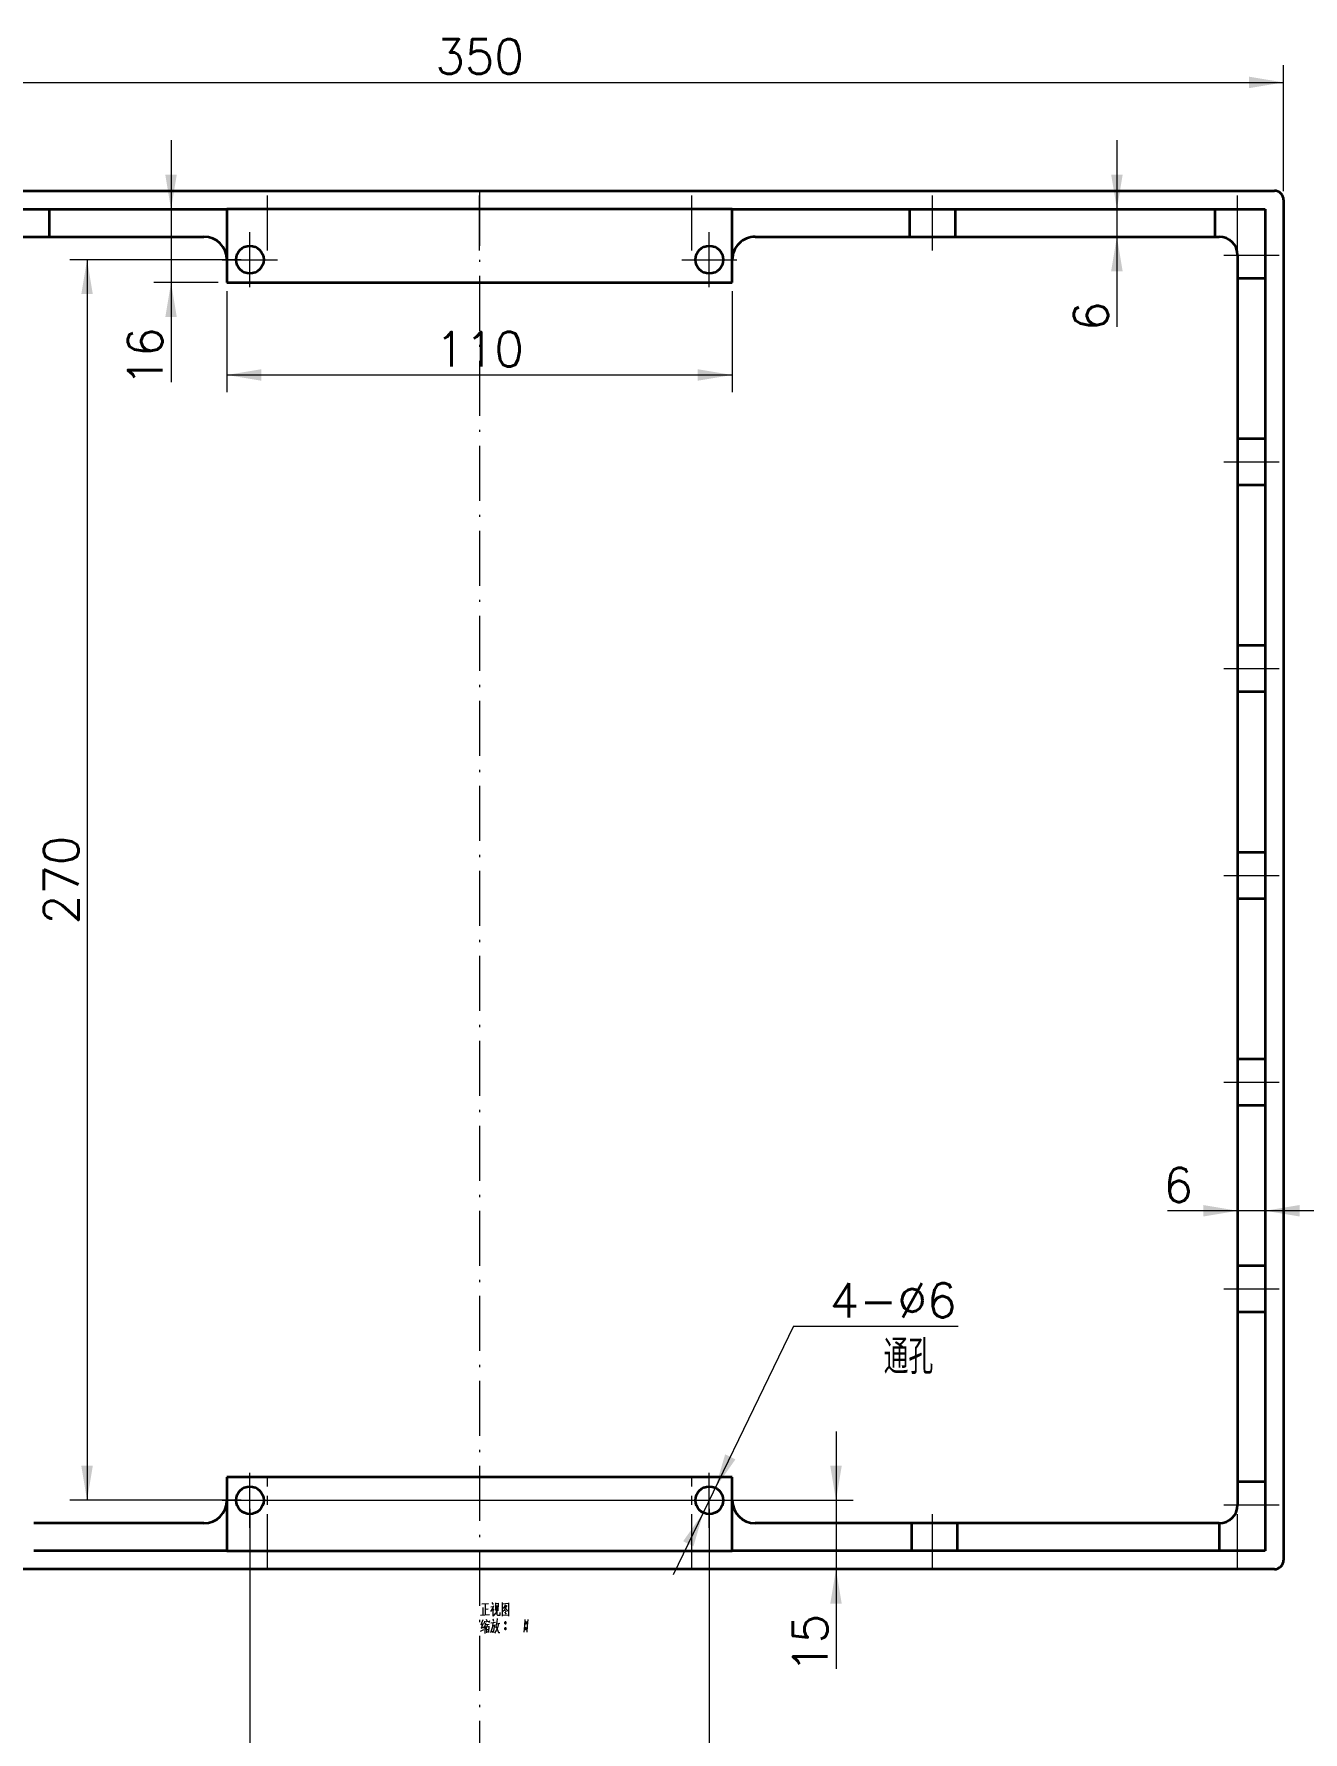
# Model space of a CAD drawing. Header units: millimetres. Extents: x -631 to 3210, y -446 to 2288.
# Drawn here: x 2220.5 to 2496.8, y 1721.1 to 2090.7 of the extents above; entities that cross this region are included whole.
import ezdxf

# ---------------------------------------------------------------- set-up
doc = ezdxf.new("R2010")
doc.units = ezdxf.units.MM
doc.linetypes.add('DASHDOT', pattern=[18.5, 12, -3, 0.5, -3])
doc.linetypes.add('点画线', pattern=[18, 12, -2, 2, -2])
doc.layers.get('0').update_dxf_attribs({"lineweight": 18})
doc.layers.add('中心线层', color=1, linetype='点画线', lineweight=18)
doc.layers.add('尺寸线层', color=3, linetype='Continuous', lineweight=18)
doc.styles.get("Standard").update_dxf_attribs({"font": 'txt.shx', "bigfont": 'gbcbig.shx'})
doc.dimstyles.get("Standard").update_dxf_attribs({"dimscale": 3, "dimtxt": 0.18, "dimasz": 0.18, "dimexe": 0.18, "dimexo": 0.0625, "dimgap": 0.09, "dimtad": 0, "dimtih": 1, "dimtoh": 1, "dimdec": 4, "dimzin": 0, "dimdsep": 46, "dimtxsty": 'Standard', "dimcen": 0.09, "dimdle": 0.36, "dimadec": 0, "dimazin": 0, "dimtfac": 1, "dimtdec": 4, "dimtofl": 0, "dimtmove": 0, "dimatfit": 3, "dimfxl": 0, "dimtolj": 1, "dimtzin": 0, "dimarcsym": 0})

# ---------------------------------------------------------------- blocks, each defined once
blk = doc.blocks.new('*X9')
at = {"layer": '尺寸线层', "linetype": 'Continuous'}
for points in [[(2142.54, 2080.12), (2150.04, 2081.37), (2150.04, 2078.87)], [(2492.54, 2080.12), (2485.04, 2081.37), (2485.04, 2078.87)]]:
    blk.add_hatch(color=0, dxfattribs=at).paths.add_polyline_path(points, flags=0)
at = {"layer": '尺寸线层', "color": 0, "linetype": 'Continuous'}
for p, q in [((2142.54, 2056.42), (2142.54, 2083.87)), ((2492.54, 2056.42), (2492.54, 2083.87)), ((2142.54, 2080.12), (2492.54, 2080.12))]:
    blk.add_line(p, q, dxfattribs=at)
at = {"layer": '尺寸线层', "color": 0, "insert": (2317.54, 2085.75), "char_height": 7.5, "width": 38.5714, "attachment_point": 5}
blk.add_mtext('350', dxfattribs=at)
blk = doc.blocks.new('*X138')
at = {"layer": '尺寸线层', "linetype": 'Continuous'}
for points in [[(2250.38, 2052.54), (2251.63, 2060.04), (2249.13, 2060.04)], [(2250.38, 2036.54), (2251.63, 2029.04), (2249.13, 2029.04)]]:
    blk.add_hatch(color=0, dxfattribs=at).paths.add_polyline_path(points, flags=0)
at = {"layer": '尺寸线层', "color": 0, "linetype": 'Continuous'}
for p, q in [((2250.38, 2067.54), (2250.38, 2014.87)), ((2260.67, 2052.54), (2246.63, 2052.54)), ((2260.67, 2036.54), (2246.63, 2036.54))]:
    blk.add_line(p, q, dxfattribs=at)
at = {"layer": '尺寸线层', "color": 0, "insert": (2244.75, 2020.41), "char_height": 7.5, "width": 22.1429, "attachment_point": 5, "rotation": 90}
blk.add_mtext('16', dxfattribs=at)
blk = doc.blocks.new('*X139')
at = {"layer": '尺寸线层', "linetype": 'Continuous'}
for points in [[(2262.54, 2016.45), (2270.04, 2017.7), (2270.04, 2015.2)], [(2372.54, 2016.45), (2365.04, 2017.7), (2365.04, 2015.2)]]:
    blk.add_hatch(color=0, dxfattribs=at).paths.add_polyline_path(points, flags=0)
at = {"layer": '尺寸线层', "color": 0, "linetype": 'Continuous'}
for p, q in [((2262.54, 2034.67), (2262.54, 2012.7)), ((2372.54, 2034.67), (2372.54, 2012.7)), ((2262.54, 2016.45), (2372.54, 2016.45))]:
    blk.add_line(p, q, dxfattribs=at)
at = {"layer": '尺寸线层', "color": 0, "insert": (2317.54, 2022.08), "char_height": 7.5, "width": 36.4286, "attachment_point": 5}
blk.add_mtext('110', dxfattribs=at)
blk = doc.blocks.new('*X175')
at = {"layer": '尺寸线层', "linetype": 'Continuous'}
for points in [[(2267.54, 1683.18), (2275.04, 1681.93), (2275.04, 1684.43)], [(2367.54, 1683.18), (2360.04, 1681.93), (2360.04, 1684.43)]]:
    blk.add_hatch(color=0, dxfattribs=at).paths.add_polyline_path(points, flags=0)
at = {"layer": '尺寸线层', "color": 0, "linetype": 'Continuous'}
for p, q in [((2267.54, 1769.67), (2267.54, 1679.43)), ((2367.54, 1769.67), (2367.54, 1679.43)), ((2367.54, 1683.18), (2267.54, 1683.18))]:
    blk.add_line(p, q, dxfattribs=at)
at = {"layer": '尺寸线层', "color": 0, "insert": (2317.54, 1688.81), "char_height": 7.5, "width": 36.4286, "attachment_point": 5}
blk.add_mtext('100', dxfattribs=at)
blk = doc.blocks.new('*X176')
at = {"layer": '尺寸线层', "linetype": 'Continuous'}
for points in [[(2395.12, 1771.54), (2396.37, 1779.04), (2393.87, 1779.04)], [(2395.12, 1756.54), (2396.37, 1749.04), (2393.87, 1749.04)]]:
    blk.add_hatch(color=0, dxfattribs=at).paths.add_polyline_path(points, flags=0)
at = {"layer": '尺寸线层', "color": 0, "linetype": 'Continuous'}
for p, q in [((2395.12, 1786.54), (2395.12, 1734.87)), ((2269.42, 1771.54), (2398.87, 1771.54)), ((2269.42, 1756.54), (2398.87, 1756.54))]:
    blk.add_line(p, q, dxfattribs=at)
at = {"layer": '尺寸线层', "color": 0, "insert": (2389.5, 1740.41), "char_height": 7.5, "width": 22.1429, "attachment_point": 5, "rotation": 90}
blk.add_mtext('15', dxfattribs=at)
blk = doc.blocks.new('*X177')
at = {"layer": '尺寸线层', "linetype": 'Continuous'}
for points in [[(2368.85, 1774.24), (2373.24, 1780.45), (2370.99, 1781.54)], [(2366.24, 1768.84), (2364.1, 1761.54), (2361.85, 1762.63)]]:
    blk.add_hatch(color=0, dxfattribs=at).paths.add_polyline_path(points, flags=0)
at = {"layer": '尺寸线层', "color": 0, "linetype": 'Continuous'}
for q in [(2359.71, 1755.34), (2421.74, 1809.43)]:
    blk.add_line((2385.86, 1809.43), q, dxfattribs=at)
at = {"layer": '尺寸线层', "color": 0, "char_height": 7.5, "attachment_point": 5}
for s, insert, width in [('4-%%C6', (2407.55, 1815.05), 56.4286), (' 通孔', (2407.55, 1802.76), 56.75)]:
    blk.add_mtext(s, dxfattribs=dict(at, insert=insert, width=width))
blk = doc.blocks.new('*X178')
at = {"layer": '尺寸线层', "linetype": 'Continuous'}
for points in [[(2232.1, 2041.54), (2233.35, 2034.04), (2230.85, 2034.04)], [(2232.1, 1771.54), (2233.35, 1779.04), (2230.85, 1779.04)]]:
    blk.add_hatch(color=0, dxfattribs=at).paths.add_polyline_path(points, flags=0)
at = {"layer": '尺寸线层', "color": 0, "linetype": 'Continuous'}
for p, q in [((2265.67, 2041.54), (2228.35, 2041.54)), ((2232.1, 2041.54), (2232.1, 1771.54)), ((2265.67, 1771.54), (2228.35, 1771.54))]:
    blk.add_line(p, q, dxfattribs=at)
at = {"layer": '尺寸线层', "color": 0, "insert": (2226.48, 1906.54), "char_height": 7.5, "width": 38.5714, "attachment_point": 5, "rotation": 90}
blk.add_mtext('270', dxfattribs=at)
blk = doc.blocks.new('*X188')
at = {"layer": '尺寸线层', "linetype": 'Continuous'}
for points in [[(2482.54, 1834.55), (2475.04, 1833.3), (2475.04, 1835.8)], [(2488.54, 1834.55), (2496.04, 1833.3), (2496.04, 1835.8)]]:
    blk.add_hatch(color=0, dxfattribs=at).paths.add_polyline_path(points, flags=0)
at = {"layer": '尺寸线层', "color": 0, "linetype": 'Continuous'}
for p, q in [((2482.54, 1835.02), (2482.54, 1838.3)), ((2488.54, 1835.95), (2488.54, 1838.3)), ((2503.54, 1834.55), (2467.3, 1834.55))]:
    blk.add_line(p, q, dxfattribs=at)
at = {"layer": '尺寸线层', "color": 0, "insert": (2469.62, 1840.17), "char_height": 7.5, "width": 15, "attachment_point": 5}
blk.add_mtext('6', dxfattribs=at)
blk = doc.blocks.new('*X189')
at = {"layer": '尺寸线层', "linetype": 'Continuous'}
for points in [[(2456.26, 2052.54), (2457.51, 2060.04), (2455.01, 2060.04)], [(2456.26, 2046.54), (2457.51, 2039.04), (2455.01, 2039.04)]]:
    blk.add_hatch(color=0, dxfattribs=at).paths.add_polyline_path(points, flags=0)
at = {"layer": '尺寸线层', "color": 0, "linetype": 'Continuous'}
for p, q in [((2456.26, 2067.54), (2456.26, 2026.93)), ((2455.79, 2052.54), (2452.51, 2052.54)), ((2457.9, 2046.54), (2460.01, 2046.54))]:
    blk.add_line(p, q, dxfattribs=at)
at = {"layer": '尺寸线层', "color": 0, "insert": (2450.63, 2029.25), "char_height": 7.5, "width": 15, "attachment_point": 5, "rotation": 90}
blk.add_mtext('6', dxfattribs=at)

msp = doc.modelspace()

# ---------------------------------------------------------------- linework, layer by layer
at = {"color": 7, "lineweight": 35}
for p, q in [((2144.544, 2056.541), (2490.544, 2056.541)), ((2223.944, 2052.541), (2262.544, 2052.541)), ((2372.544, 2052.541), (2262.544, 2052.541)), ((2372.544, 2052.541), (2411.144, 2052.541)), ((2421.144, 2052.541), (2477.544, 2052.541)), ((2492.544, 2054.541), (2492.544, 1758.541)), ((2223.944, 2046.541), (2257.544, 2046.541)), ((2377.544, 2046.541), (2411.144, 2046.541)), ((2421.144, 2046.541), (2477.544, 2046.541)), ((2262.544, 2036.541), (2372.544, 2036.541)), ((2482.544, 2037.541), (2482.544, 2002.541)), ((2488.544, 2037.541), (2488.544, 2002.541)), ((2482.544, 1992.541), (2482.544, 1957.541)), ((2488.544, 1992.541), (2488.544, 1957.541)), ((2482.544, 1947.541), (2482.544, 1912.541)), ((2488.544, 1947.541), (2488.544, 1912.541)), ((2482.544, 1902.541), (2482.544, 1867.541)), ((2488.544, 1902.541), (2488.544, 1867.541)), ((2482.544, 1857.541), (2482.544, 1822.541)), ((2488.544, 1857.541), (2488.544, 1822.541)), ((2482.544, 1812.541), (2482.544, 1775.541)), ((2488.544, 1812.541), (2488.544, 1775.541)), ((2372.544, 1776.541), (2262.544, 1776.541)), ((2257.544, 1766.541), (2220.544, 1766.541)), ((2411.544, 1766.541), (2377.544, 1766.541)), ((2478.544, 1766.541), (2421.544, 1766.541)), ((2262.544, 1760.541), (2220.544, 1760.541)), ((2262.544, 1760.541), (2372.544, 1760.541)), ((2411.544, 1760.541), (2372.544, 1760.541)), ((2478.544, 1760.541), (2421.544, 1760.541)), ((2490.544, 1756.541), (2144.544, 1756.541))]:
    msp.add_line(p, q, dxfattribs=at)
at = {"color": 7, "linetype": 'DASHDOT', "lineweight": 13}
msp.add_line((2317.544, 2056.541), (2317.544, 1697.641), dxfattribs=at)
at = {"color": 7, "lineweight": 35, "ltscale": 0.25}
for p, q in [((2213.944, 2052.541), (2223.944, 2052.541)), ((2411.144, 2052.541), (2421.144, 2052.541)), ((2213.944, 2046.541), (2223.944, 2046.541)), ((2411.144, 2046.541), (2421.144, 2046.541)), ((2482.544, 2002.541), (2482.544, 1992.541)), ((2488.544, 2002.541), (2488.544, 1992.541)), ((2482.544, 1957.541), (2482.544, 1947.541)), ((2488.544, 1957.541), (2488.544, 1947.541)), ((2482.544, 1912.541), (2482.544, 1902.541)), ((2488.544, 1912.541), (2488.544, 1902.541)), ((2482.544, 1867.541), (2482.544, 1857.541)), ((2488.544, 1867.541), (2488.544, 1857.541)), ((2482.544, 1822.541), (2482.544, 1812.541)), ((2488.544, 1822.541), (2488.544, 1812.541)), ((2421.544, 1766.541), (2411.544, 1766.541)), ((2421.544, 1760.541), (2411.544, 1760.541)), ((2488.544, 1760.541), (2478.544, 1760.541))]:
    msp.add_line(p, q, dxfattribs=at)
at = {"color": 7, "lineweight": 35, "ltscale": 0.15}
for p, q in [((2223.944, 2046.541), (2223.944, 2052.541)), ((2411.144, 2052.541), (2411.144, 2046.541)), ((2421.144, 2046.541), (2421.144, 2052.541)), ((2477.544, 2052.541), (2477.544, 2046.541)), ((2482.544, 2037.541), (2488.544, 2037.541)), ((2488.544, 2002.541), (2482.544, 2002.541)), ((2482.544, 1992.541), (2488.544, 1992.541)), ((2488.544, 1957.541), (2482.544, 1957.541)), ((2482.544, 1947.541), (2488.544, 1947.541)), ((2488.544, 1912.541), (2482.544, 1912.541)), ((2482.544, 1902.541), (2488.544, 1902.541)), ((2488.544, 1867.541), (2482.544, 1867.541)), ((2482.544, 1857.541), (2488.544, 1857.541)), ((2488.544, 1822.541), (2482.544, 1822.541)), ((2482.544, 1812.541), (2488.544, 1812.541)), ((2488.544, 1775.541), (2482.544, 1775.541)), ((2411.544, 1766.541), (2411.544, 1760.541)), ((2421.544, 1760.541), (2421.544, 1766.541)), ((2478.544, 1766.541), (2478.544, 1760.541))]:
    msp.add_line(p, q, dxfattribs=at)
at = {"color": 7, "lineweight": 35, "ltscale": 0.4}
for p, q in [((2262.544, 2052.541), (2262.544, 2036.541)), ((2372.544, 2036.541), (2372.544, 2052.541)), ((2262.544, 1776.541), (2262.544, 1760.541)), ((2372.544, 1760.541), (2372.544, 1776.541))]:
    msp.add_line(p, q, dxfattribs=at)
at = {"color": 7, "lineweight": 35, "ltscale": 0.275}
msp.add_line((2477.544, 2052.541), (2488.544, 2052.541), dxfattribs=at)
at = {"color": 7, "lineweight": 35, "ltscale": 0.375}
for p, q in [((2488.544, 2052.541), (2488.544, 2037.541)), ((2488.544, 1775.541), (2488.544, 1760.541))]:
    msp.add_line(p, q, dxfattribs=at)
at = {"color": 7, "lineweight": 35, "ltscale": 0.025}
msp.add_line((2477.544, 2046.541), (2478.544, 2046.541), dxfattribs=at)
at = {"color": 7, "lineweight": 35, "ltscale": 0.125}
for p, q in [((2482.544, 2042.541), (2482.544, 2037.541)), ((2482.544, 1775.541), (2482.544, 1770.541))]:
    msp.add_line(p, q, dxfattribs=at)
at = {"color": 7, "lineweight": 13}
for points in [[(2317.999, 1748.981), (2319.504, 1749.051)], [(2318.279, 1748.176), (2318.279, 1746.601)], [(2318.769, 1748.981), (2318.769, 1747.826), (2318.769, 1746.636)], [(2320.589, 1748.596), (2320.414, 1748.106), (2319.924, 1747.371)], [(2319.959, 1748.386), (2320.519, 1748.456)], [(2320.239, 1749.261), (2320.519, 1748.841)], [(2320.414, 1748.106), (2320.414, 1746.321)], [(2321.009, 1749.226), (2321.009, 1747.546)], [(2321.674, 1749.051), (2321.009, 1748.981)], [(2321.324, 1748.631), (2321.219, 1747.581)], [(2321.604, 1747.476), (2321.674, 1749.156)], [(2322.444, 1749.261), (2322.444, 1747.791), (2322.444, 1746.286)], [(2322.444, 1749.226), (2322.444, 1747.826), (2322.444, 1746.426)], [(2323.914, 1749.086), (2322.444, 1748.946)], [(2323.214, 1748.806), (2322.654, 1748.001)], [(2322.969, 1748.246), (2323.669, 1747.511)], [(2323.004, 1748.456), (2323.459, 1748.526)], [(2323.004, 1747.756), (2323.214, 1748.036)], [(2323.214, 1748.036), (2323.564, 1748.666)], [(2323.879, 1746.461), (2323.879, 1747.826), (2323.914, 1749.226)], [(2317.719, 1746.566), (2319.679, 1746.671)], [(2318.209, 1744.501), (2317.789, 1744.361)], [(2318.279, 1745.516), (2317.824, 1744.431)], [(2318.349, 1744.746), (2317.894, 1743.731)], [(2318.594, 1745.201), (2318.489, 1744.641)], [(2318.594, 1745.061), (2319.644, 1745.201)], [(2318.839, 1744.781), (2318.664, 1744.221)], [(2318.769, 1747.861), (2319.399, 1747.931)], [(2318.909, 1744.501), (2319.609, 1744.606)], [(2318.979, 1745.691), (2319.154, 1745.306)], [(2319.224, 1744.536), (2319.154, 1743.976)], [(2319.679, 1745.306), (2319.539, 1744.851)], [(2320.449, 1744.921), (2320.344, 1744.011), (2320.239, 1743.591), (2319.924, 1742.716)], [(2319.959, 1744.851), (2321.009, 1744.991)], [(2320.764, 1744.431), (2320.659, 1743.591), (2320.519, 1742.751), (2320.309, 1743.031)], [(2320.414, 1747.931), (2320.729, 1747.616)], [(2320.449, 1745.761), (2320.554, 1745.201)], [(2320.519, 1746.321), (2320.799, 1746.601)], [(2320.799, 1746.601), (2321.044, 1746.951)], [(2321.149, 1744.431), (2320.974, 1743.871)], [(2321.219, 1747.581), (2321.044, 1746.951)], [(2321.289, 1745.061), (2321.149, 1744.431)], [(2321.219, 1744.676), (2321.919, 1744.816)], [(2321.359, 1745.796), (2321.289, 1745.061)], [(2321.359, 1746.601), (2321.359, 1747.686)], [(2321.499, 1746.496), (2321.359, 1746.601)], [(2321.639, 1744.746), (2321.429, 1743.801)], [(2321.919, 1746.496), (2321.499, 1746.496)], [(2321.919, 1747.126), (2321.919, 1746.496)], [(2322.444, 1746.531), (2323.809, 1746.636)], [(2322.514, 1747.336), (2323.004, 1747.756)], [(2322.969, 1747.161), (2323.319, 1746.776)], [(2322.969, 1744.886), (2323.354, 1744.886)], [(2323.004, 1744.991), (2323.319, 1744.991)], [(2323.004, 1744.746), (2323.319, 1744.746)], [(2323.074, 1747.546), (2323.319, 1747.266)], [(2323.669, 1747.511), (2323.844, 1747.546)], [(2323.879, 1746.356), (2323.879, 1746.461), (2323.809, 1746.636)], [(2327.414, 1745.621), (2327.309, 1744.221), (2327.204, 1742.821)], [(2327.414, 1744.886), (2327.799, 1744.886)], [(2327.449, 1744.991), (2327.764, 1744.991)], [(2327.449, 1744.746), (2327.764, 1744.746)], [(2328.009, 1745.621), (2327.904, 1744.221), (2327.799, 1742.821)], [(2317.754, 1743.066), (2318.454, 1743.451)], [(2317.859, 1743.731), (2318.384, 1743.906)], [(2318.664, 1744.221), (2318.349, 1743.731)], [(2318.699, 1744.291), (2318.699, 1742.576)], [(2318.979, 1744.081), (2319.014, 1742.681)], [(2318.979, 1743.976), (2319.504, 1744.046)], [(2319.014, 1743.416), (2319.399, 1743.486)], [(2319.469, 1742.926), (2319.049, 1742.856)], [(2319.539, 1744.151), (2319.469, 1742.751)], [(2320.379, 1744.256), (2320.764, 1744.326)], [(2321.149, 1743.171), (2320.764, 1742.646)], [(2321.079, 1744.186), (2321.639, 1742.751)], [(2321.429, 1743.801), (2321.149, 1743.171)], [(2321.639, 1742.751), (2321.954, 1742.751)], [(2322.969, 1743.626), (2323.354, 1743.626)], [(2323.004, 1743.731), (2323.319, 1743.731)], [(2323.004, 1743.486), (2323.319, 1743.486)], [(2327.414, 1743.626), (2327.799, 1743.626)], [(2327.449, 1743.731), (2327.764, 1743.731)], [(2327.449, 1743.486), (2327.764, 1743.486)]]:
    msp.add_lwpolyline(points, dxfattribs=at)
for points in [[(2323.074, 1744.676), (2323.249, 1744.676), (2323.354, 1744.781), (2323.354, 1744.956), (2323.249, 1745.061), (2323.074, 1745.061), (2322.969, 1744.956), (2322.969, 1744.781)], [(2327.519, 1744.676), (2327.694, 1744.676), (2327.799, 1744.781), (2327.799, 1744.956), (2327.694, 1745.061), (2327.519, 1745.061), (2327.414, 1744.956), (2327.414, 1744.781)], [(2323.074, 1743.416), (2323.249, 1743.416), (2323.354, 1743.521), (2323.354, 1743.696), (2323.249, 1743.801), (2323.074, 1743.801), (2322.969, 1743.696), (2322.969, 1743.521)], [(2327.519, 1743.416), (2327.694, 1743.416), (2327.799, 1743.521), (2327.799, 1743.696), (2327.694, 1743.801), (2327.519, 1743.801), (2327.414, 1743.696), (2327.414, 1743.521)]]:
    msp.add_lwpolyline(points, close=True, dxfattribs=at)
at = {"color": 7, "lineweight": 35}
for centre in [(2267.544, 2041.541), (2367.544, 2041.541), (2267.544, 1771.541), (2367.544, 1771.541)]:
    msp.add_circle(centre, 3, dxfattribs=at)
for centre, radius, start, end in [((2490.544, 2054.541), 2, 0, 90), ((2257.544, 2041.541), 5, 360, 90), ((2377.544, 2041.541), 5, 90, 180.00001), ((2478.544, 2042.541), 4, 0, 90), ((2257.544, 1771.541), 5, 270, 360), ((2377.544, 1771.541), 5, 180.00001, 270), ((2478.544, 1770.541), 4, 270, 360), ((2490.544, 1758.541), 2, 270, 360)]:
    msp.add_arc(centre, radius, start, end, dxfattribs=at)
at = {"layer": '中心线层'}
for p, q in [((2271.344, 2043.541), (2271.344, 2056.541)), ((2317.544, 2043.541), (2317.544, 2056.541)), ((2363.744, 2043.541), (2363.744, 2056.541)), ((2416.144, 2043.541), (2416.144, 2056.541)), ((2482.544, 2043.541), (2482.544, 2056.541)), ((2267.544, 2035.541), (2267.544, 2047.541)), ((2367.544, 2035.541), (2367.544, 2047.541)), ((2261.544, 2041.541), (2273.544, 2041.541)), ((2361.544, 2041.541), (2373.544, 2041.541)), ((2479.544, 2042.541), (2492.544, 2042.541)), ((2479.544, 1997.541), (2492.544, 1997.541)), ((2479.544, 1952.541), (2492.544, 1952.541)), ((2479.544, 1907.541), (2492.544, 1907.541)), ((2479.544, 1862.541), (2492.544, 1862.541)), ((2479.544, 1817.541), (2492.544, 1817.541)), ((2267.544, 1765.541), (2267.544, 1777.541)), ((2271.344, 1756.541), (2271.344, 1776.541)), ((2363.744, 1756.541), (2363.744, 1776.541)), ((2367.544, 1765.541), (2367.544, 1777.541)), ((2261.544, 1771.541), (2273.544, 1771.541)), ((2361.544, 1771.541), (2373.544, 1771.541)), ((2479.544, 1770.541), (2492.544, 1770.541)), ((2482.544, 1756.541), (2482.544, 1770.541)), ((2416.144, 1756.541), (2416.144, 1769.541))]:
    msp.add_line(p, q, dxfattribs=at)

# ---------------------------------------------------------------- dimensions: what is measured, and where the dimension line sits
at = {"layer": '尺寸线层'}
for base, p1, p2, angle, picture, middle in [((2492.544, 2080.12), (2142.544, 2054.541), (2492.544, 2054.541), 180, '*X9', (2317.544, 2080.12)), ((2250.376, 2036.541), (2262.544, 2052.541), (2262.544, 2036.541), 90, '*X138', (2250.376, 2020.505)), ((2232.105, 1771.541), (2267.544, 2041.541), (2267.544, 1771.541), 90, '*X178', (2232.105, 1906.541))]:
    dim = msp.add_linear_dim(base=base, p1=p1, p2=p2, angle=angle, dimstyle='Standard', override={"dimtxt": 2.5, "dimasz": 2.5, "dimexe": 1.25, "dimexo": 0.625, "dimgap": 0.625, "dimtad": 1, "dimtih": 0, "dimtoh": 0, "dimdec": 2, "dimzin": 8, "dimdsep": 44, "dimsah": 1, "dimdle": 5, "dimtdec": 2, "dimtofl": 1, "dimatfit": 0, "dimtfill": 1, "dimtzin": 8}, dxfattribs=at)
    dim.commit()
    dim.dimension.update_dxf_attribs({"geometry": picture, "text_midpoint": middle})
for base, p1, p2, picture, middle in [((2456.258, 2046.541), (2457.664, 2052.541), (2456.023, 2046.541), '*X189', (2456.258, 2029.255)), ((2395.121, 1756.541), (2267.544, 1771.541), (2267.544, 1756.541), '*X176', (2395.121, 1740.405))]:
    dim = msp.add_linear_dim(base=base, p1=p1, p2=p2, angle=90, dimstyle='Standard', override={"dimtxt": 2.5, "dimasz": 2.5, "dimexe": 1.25, "dimexo": 0.625, "dimgap": 0.625, "dimtad": 1, "dimtih": 0, "dimtoh": 0, "dimdec": 2, "dimzin": 8, "dimdsep": 44, "dimsah": 1, "dimdle": 5, "dimtdec": 2, "dimtofl": 1, "dimatfit": 0, "dimtfill": 1, "dimtzin": 8}, dxfattribs=at)
    dim.commit()
    dim.dimension.update_dxf_attribs({"geometry": picture, "text_midpoint": middle, "dimtype": 160})
for base, p1, p2, picture, middle in [((2372.544, 2016.452), (2262.544, 2036.541), (2372.544, 2036.541), '*X139', (2317.544, 2016.452)), ((2267.544, 1683.184), (2367.544, 1771.541), (2267.544, 1771.541), '*X175', (2317.544, 1683.184))]:
    dim = msp.add_linear_dim(base=base, p1=p1, p2=p2, dimstyle='Standard', override={"dimtxt": 2.5, "dimasz": 2.5, "dimexe": 1.25, "dimexo": 0.625, "dimgap": 0.625, "dimtad": 1, "dimtih": 0, "dimtoh": 0, "dimdec": 2, "dimzin": 8, "dimdsep": 44, "dimsah": 1, "dimdle": 5, "dimtdec": 2, "dimtofl": 1, "dimatfit": 0, "dimtfill": 1, "dimtzin": 8}, dxfattribs=at)
    dim.commit()
    dim.dimension.update_dxf_attribs({"geometry": picture, "text_midpoint": middle})
dim = msp.add_linear_dim(base=(2482.544, 1834.547), p1=(2488.544, 1834.078), p2=(2482.544, 1833.14), dimstyle='Standard', override={"dimtxt": 2.5, "dimasz": 2.5, "dimexe": 1.25, "dimexo": 0.625, "dimgap": 0.625, "dimtad": 1, "dimtih": 0, "dimtoh": 0, "dimdec": 2, "dimzin": 8, "dimdsep": 44, "dimsah": 1, "dimdle": 5, "dimtdec": 2, "dimtofl": 1, "dimatfit": 0, "dimtfill": 1, "dimtzin": 8}, dxfattribs=at)
dim.commit()
dim.dimension.update_dxf_attribs({"geometry": '*X188', "text_midpoint": (2469.623, 1834.547), "dimtype": 160})
dim = msp.add_diameter_dim_2p(p1=(2366.238, 1768.84), p2=(2368.85, 1774.242), dimstyle='Standard', override={"dimtxt": 2.5, "dimasz": 2.5, "dimexe": 1.25, "dimexo": 0.625, "dimgap": 0.625, "dimtad": 1, "dimdec": 2, "dimzin": 8, "dimdsep": 44, "dimpost": '4-%%C<>\\X 通孔', "dimsah": 1, "dimdle": 5, "dimtdec": 2, "dimtofl": 1, "dimtmove": 0, "dimatfit": 1, "dimtfill": 1, "dimtzin": 8}, dxfattribs=at)
dim.commit()
dim.dimension.update_dxf_attribs({"geometry": '*X177', "text_midpoint": (2385.864, 1809.429), "dimtype": 163})

doc.saveas('drawing.dxf')
